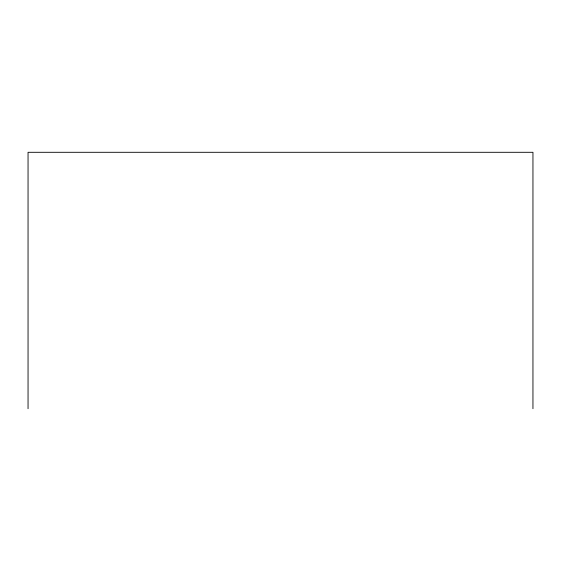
<?xml version="1.0" encoding="UTF-8"?>
<svg xmlns="http://www.w3.org/2000/svg" width="561" height="561" viewBox="0 0 561 561"><rect width="100%" height="100%" fill="white"/><g stroke="black" fill="none" stroke-linecap="round" stroke-linejoin="round"><path stroke-width="0.84" d="M532.95 408.703L532.95 152.297L28.05 152.297L28.05 408.703"/></g></svg>
